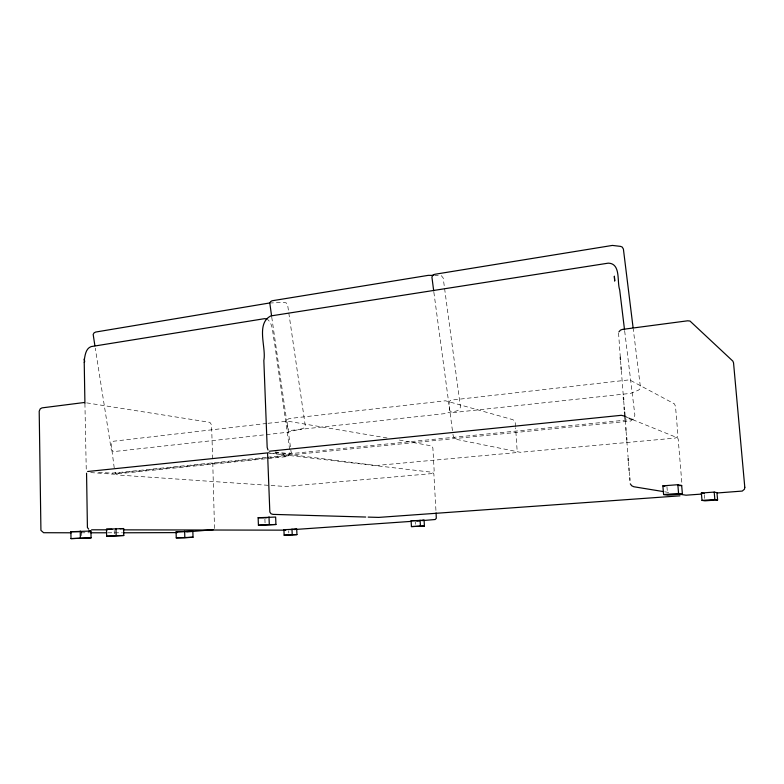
<?xml version="1.0" encoding="UTF-8"?>
<svg xmlns="http://www.w3.org/2000/svg" width="784" height="784" viewBox="0 0 784 784"><rect width="100%" height="100%" fill="white"/><g stroke="black" fill="none" stroke-linecap="round" stroke-linejoin="round"><path stroke-width="0.59" stroke-dasharray="3.92 2.94" d="M618.556 332.945L620.291 357.2M271.744 317.108L287.708 428.074L289.1 430.024L291.187 430.377L446.87 413.403C450.447 410.738 459.943 412.874 460.433 406.847L443.195 278.046L441.47 275.792L434.738 275.419M267.373 457.239L289.276 455.063L268.402 452.819M90.699 472.595L113.817 474.202L288.002 456.494L289.806 454.005L289.923 451.437L274.361 341.412C272.352 334.111 273.685 324.703 267.471 319.284M214.502 528.524L212.699 460.12M632.414 419.489L633.051 419.371L289.668 453.74L275.223 451.966M515.539 426.516L515.147 421.959L513.03 419.724L445.479 400.791L289.08 418.558L287.503 419.577L286.924 421.224L291.08 451.79L293.089 454.926L376.006 465.52L515.196 452.701L516.411 451.77L517.048 449.399L515.617 427.721M290.766 453.466L290.129 453.662M266.158 457.366L112.171 473.193L98.519 472.272M115.64 473.36L268.785 457.817M266.825 423.429L113.435 441.245L111.896 442.176L111.171 444.587L114.425 469.391M268.04 423.291L287.601 421.165L387.286 438.001M270.01 457.699L290.354 455.651M269.52 302.996L284.386 302.448L286.307 302.977L287.591 304.721L305.26 425.516L304.525 427.525L302.849 428.544L287.699 432.249L115.101 451.447L112.72 451.172L111.21 449.448L95.276 348.174M112.573 473.115L113.082 473.026M81.075 532.787L89.592 532.787M107.849 532.787L122.461 532.787M269.412 453.172L432.474 472.311L433.875 473.997L436.012 511.736M274.968 452.584L292.863 454.7L630.64 421.037L634.295 417.99L634.854 414.903L624.691 331.113M632.923 419.489L624.838 416.177M86.671 402.878L209.867 422.341L211.562 424.85L212.66 458.905M664.812 491.823L670.781 492.803M399.301 440.03L431.915 445.959L432.876 447.978L434.16 470.655L433.434 472.713L431.435 473.644L285.709 486.501L117.992 475.016L116.11 474.183L114.738 471.752M626.357 417.117L677.543 437.825L678.18 439.03L681.913 483.679M433.856 292.138L449.732 410.238L450.702 411.963L452.201 412.688L630.728 393.362L638.294 390.246L639.754 389.138L640.401 386.953L633.237 328.888M452.446 430.69L448.938 404.074L449.516 401.271L450.957 400.144L629.483 379.838L674.397 403.848L675.504 406.337L677.856 434.375L677.209 436.913L675.24 438.08L520.223 452.29L456.063 439.295L453.328 436.541L452.603 431.896M86.24 469.146L84.917 403.368M704.395 494.773L704.708 498.408M666.939 486.599L667.468 493.018M620.575 360.856L621.055 366.951M621.34 370.607L623.427 397.419M623.711 401.075L624.191 407.17M625.23 420.577L625.808 427.888M626.093 431.543L626.563 437.639M626.847 441.294L628.082 457.131M628.464 462.011L628.846 466.882M629.219 471.752L629.699 477.848M415.236 522.017L415.363 524.32M288.728 530.788L288.816 532.973M264.894 518.92L265.061 523.153M114.209 530.415L114.288 533.875M81.673 531.719L81.752 536.256"/><path stroke-width="1.18" d="M744.8 487.334L744.447 489.226L742.272 491.068L717.272 492.969M84.427 359.16C85.142 354.515 86.113 348.321 91.199 346.577L264.6 318.657L266.678 318.912M86.554 473.193L87.416 527.514L88.67 529.151M618.919 331.887L620.526 330.093L622.369 329.417L687.637 320.803L689.979 321.038L732.873 361.14L733.54 362.855L744.8 487.374M213.375 529.68L186.759 531.934M680.002 495.821L378.711 517.401L368.157 517.107M662.872 485.845L677.837 484.708L681.678 485.492L682.403 494.096L667.645 495.165L663.587 494.547L662.872 485.845L664.91 486.217M679.414 485.659L681.678 485.492M70.883 531.709L90.934 531.033L91.071 537.863L71.001 538.608L70.883 531.709L79.272 531.719M106.506 529.239L123.627 528.543L123.784 535.501L106.644 536.236L106.506 529.239L111.994 529.249M258.132 517.724L275.645 517.048L275.939 524.486L258.416 525.202L258.132 517.724L263.738 517.842M120.089 528.808L123.627 528.543M264.855 517.861L267.256 517.685M88.621 531.199L90.934 531.033M663.587 494.547L678.572 493.459L682.403 494.096M701.366 493.009L714.204 492.087L716.958 492.646L717.605 499.957L704.914 500.829L702.003 500.388L701.366 493.009L704.287 493.557M106.644 536.236L123.784 535.501M258.416 525.202L275.939 524.486M71.001 538.608L91.071 537.863M701.66 494.077L686.049 495.194L679.12 494.165M176.086 531.836L192.844 531.238L193.031 537.226L184.534 537.814L176.253 537.873L176.086 531.836L192.844 531.238M177.194 532.61L123.676 532.787M283.916 529.68L296.715 529.131L296.94 534.619L284.131 535.188L283.916 529.68L286.297 529.69M411.12 520.782L424.095 520.243L424.409 526.015L411.433 526.583L411.12 520.782L419.636 520.556M289.835 529.612L296.715 529.131M421.861 520.4L424.095 520.243M294.039 529.553L410.806 521.409M416.892 520.988L419.322 520.821M421.753 520.645L435.179 519.518L436.296 518.322L436.08 512.961M702.003 500.388L714.851 499.496L717.605 499.957M176.253 537.873L193.031 537.226M284.131 535.188L296.94 534.619M411.433 526.583L424.409 526.015M269.52 302.996L95.746 332.034L94.1 332.818L93.178 334.435L94.893 345.764M71.334 532.787L43.61 532.718L40.925 530.366L39.2 411.198L40.249 408.817L42.032 407.876L84.28 402.506M90.807 532.787L106.634 532.787M91.62 529.798L107.467 529.827M123.323 529.857L285.523 530.151M433.601 275.4L428.289 275.351L272.077 300.772L270.627 301.566L269.823 303.202L271.578 315.903M365.716 517.038L272.979 514.382L271.058 513.794L269.833 512.06L267.599 453.858M663.617 491.627L633.805 486.746L631.649 485.727L630.316 483.846M268.402 452.819L87.622 471.507M624.838 416.177L621.33 415.304L269.333 451.221M268.001 449.987L267.177 447.448L263.845 360.454C266.452 347.606 255.584 323.616 270.833 315.932L608.266 263.15C621.095 263.463 616.822 281.73 619.683 289.835L624.544 329.907M433.699 290.933L431.915 276.997L433.033 275.008L434.728 274.302L612.402 245.421L620.536 246.382L622.231 247.078L623.398 249.057L633.09 327.683M714.204 492.087L714.851 499.496M677.837 484.708L678.572 493.459M620.291 357.2L620.487 359.64M621.055 366.951L621.242 369.391M623.427 397.419L623.623 399.86M624.191 407.17L624.378 409.601M624.574 412.041L625.142 419.352M625.808 427.888L625.995 430.318M626.563 437.639L626.749 440.069M628.18 458.356L628.366 460.786M628.935 468.097L629.131 470.537M629.699 477.848L629.885 480.288M420.097 520.155L420.41 525.976M291.991 529.122L292.216 534.649M269 516.901L269.284 524.418M184.642 531.219L184.808 537.285M115.993 528.514L116.15 535.541M84.917 403.368L84.221 362.188M80.223 531.003L80.35 537.932M84.672 361.787L84.3 358.896L84.349 362.453M614.352 276.311L614.705 280.888L614.352 276.311"/></g></svg>
